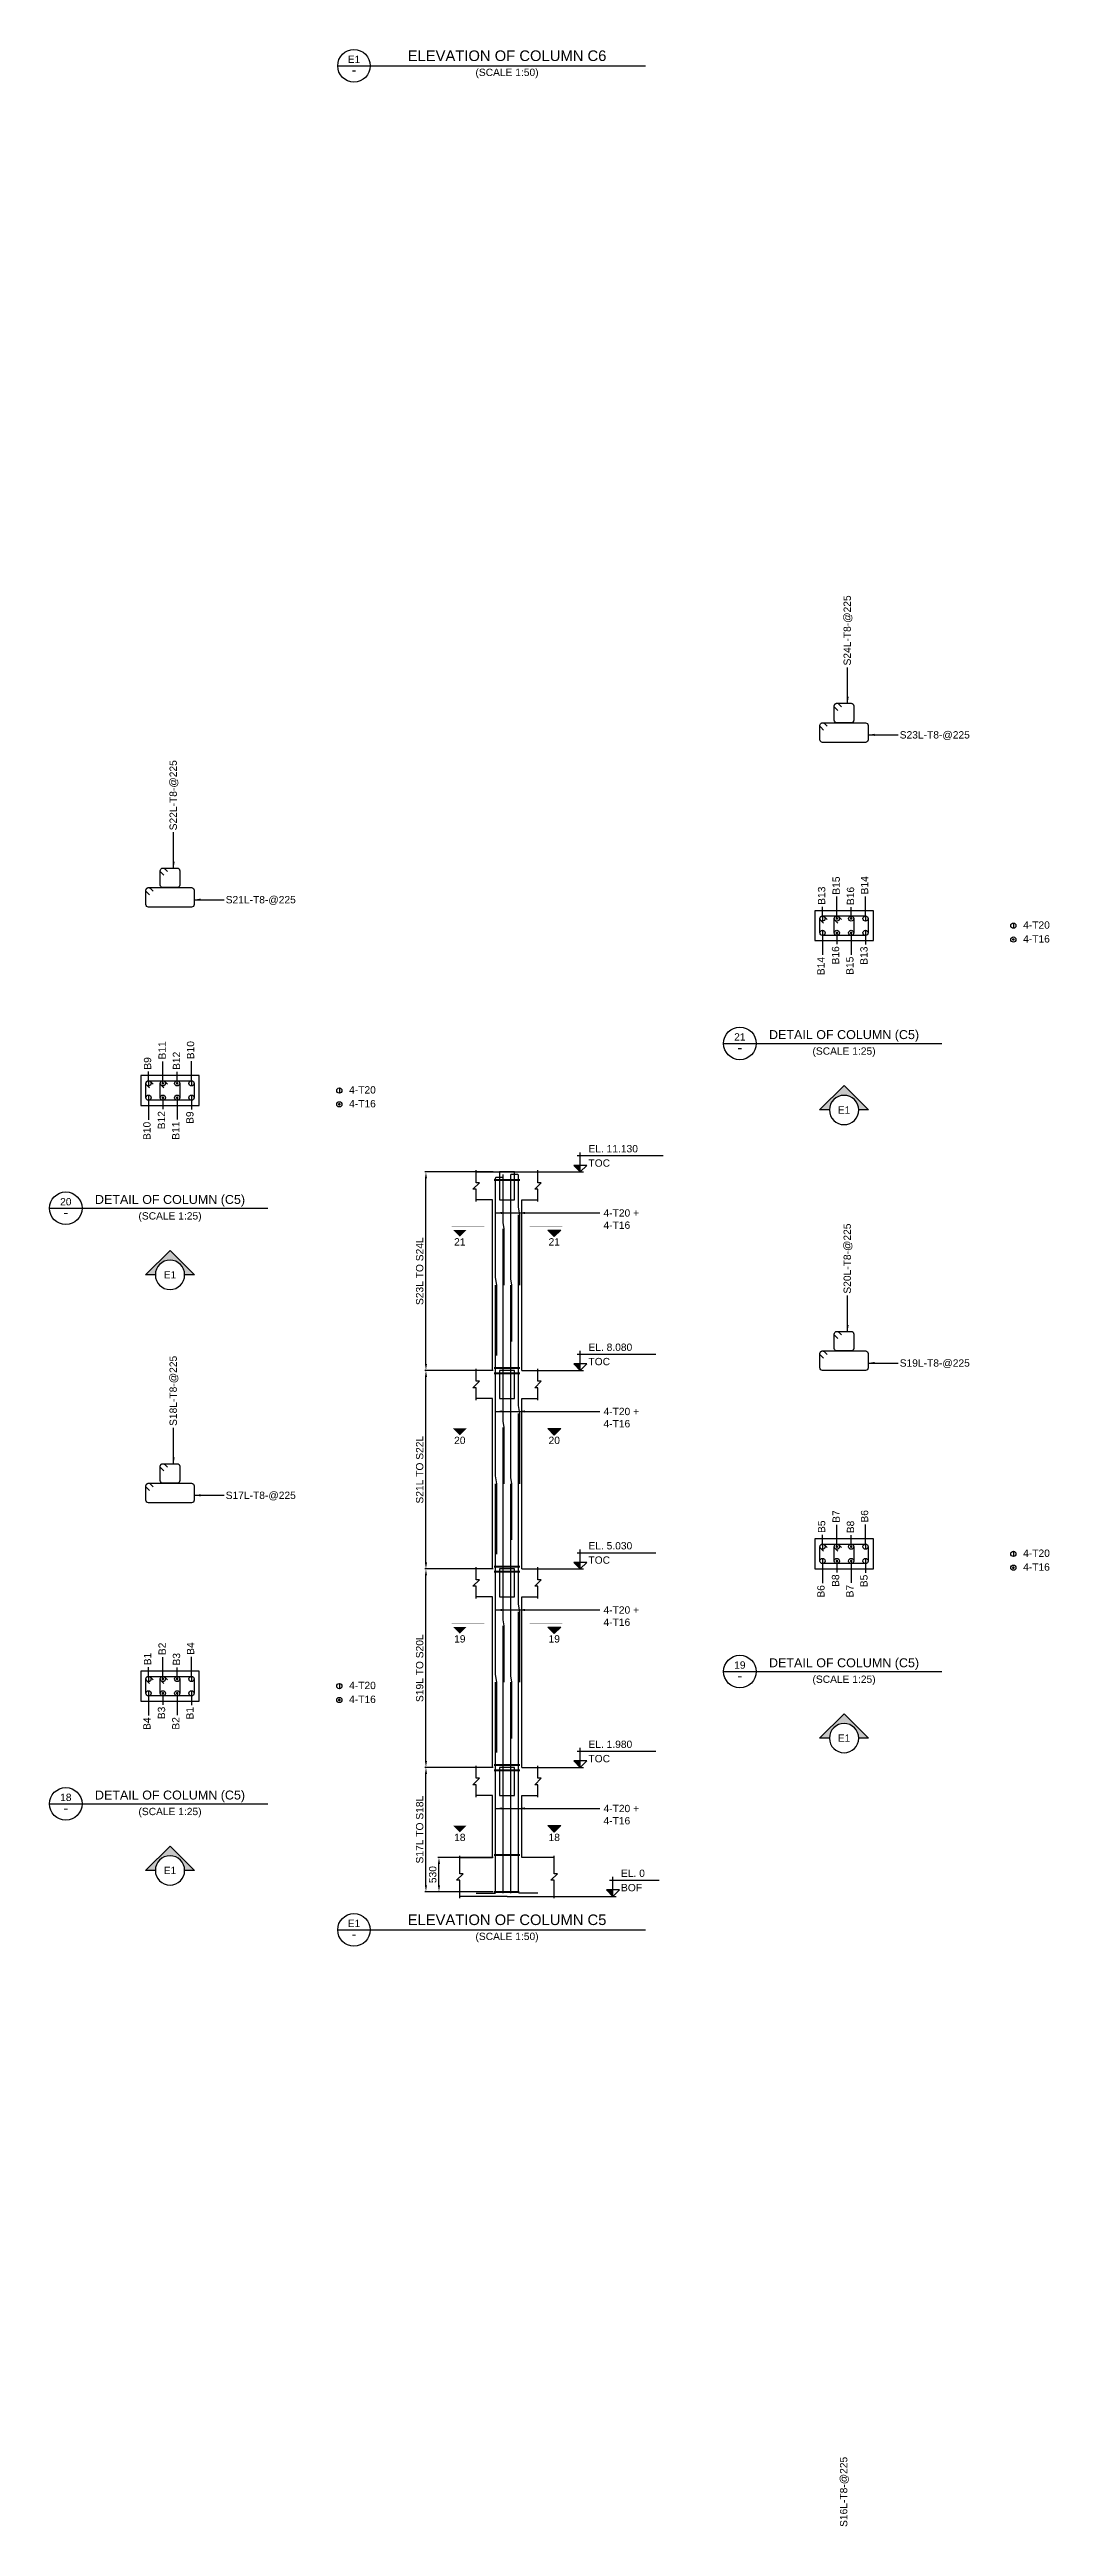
# Model space of a CAD drawing. Header units: inches. Extents: x -14050 to 64750, y -1525 to 593364.
# Drawn here: x -14050 to 16659, y 222290 to 298353 of the extents above; entities that cross this region are included whole.
import ezdxf
from ezdxf.enums import TextEntityAlignment as Align

# ---------------------------------------------------------------- set-up
doc = ezdxf.new("R2010")
doc.units = ezdxf.units.IN
doc.header["$MEASUREMENT"] = 0
doc.linetypes.add('SCHidden', pattern=[1000, 500, -500])
for name, color, linetype in [('colSectionMarkLayer', 5, 'Continuous'), ('Concrete Line', 2, 'Continuous'), ('Dim', 31, 'Continuous'), ('Hatch', 25, 'Continuous'), ('Labels', 4, 'Continuous'), ('Link', 225, 'Continuous'), ('Reinforcement', 130, 'Continuous'), ('Text', 31, 'Continuous'), ('Text_Scale', 31, 'Continuous')]:
    doc.layers.add(name, color=color, linetype=linetype)
doc.styles.add('SC-BBS1', font='SansSerif')
doc.styles.add('SC-COL2', font='sanss___.ttf')
doc.styles.get("Standard").update_dxf_attribs({"font": 'txt.shx'})
doc.dimstyles.new('ColumnSch', dxfattribs={"dimtxt": 225, "dimasz": 200, "dimexe": 38, "dimexo": 38, "dimgap": 80, "dimtad": 1, "dimtoh": 1, "dimdec": 0, "dimzin": 0, "dimdsep": 46, "dimtxsty": 'SC-BBS1', "dimcen": 0.09, "dimclrd": 8, "dimclre": 8, "dimclrt": 31, "dimadec": 0, "dimazin": 0, "dimtfac": 1, "dimtdec": 0, "dimtix": 1, "dimtofl": 0, "dimtmove": 0, "dimatfit": 3, "dimfxl": 1, "dimtolj": 1, "dimtzin": 0, "dimarcsym": 0})
doc.dimstyles.get("Standard").update_dxf_attribs({"dimtxt": 0.18, "dimasz": 200, "dimexe": 0.18, "dimexo": 0.0625, "dimgap": 0.09, "dimtad": 0, "dimtih": 1, "dimtoh": 1, "dimdec": 4, "dimzin": 0, "dimdsep": 46, "dimtxsty": 'Standard', "dimcen": 0.09, "dimadec": 0, "dimazin": 0, "dimtfac": 1, "dimtdec": 4, "dimtofl": 0, "dimtmove": 0, "dimatfit": 3, "dimfxl": 1, "dimtolj": 1, "dimtzin": 0, "dimarcsym": 0})

# ---------------------------------------------------------------- blocks, each defined once
blk = doc.blocks.new('*D53')
at = {"color": 8, "linetype": 'ByBlock', "lineweight": -2}
for p, q in [((-428, 245598), (-2528, 245598)), ((-2490, 241980), (-2490, 245398)), ((-428, 241780), (-2528, 241780))]:
    blk.add_line(p, q, dxfattribs=at)
at = {"color": 8}
for points in [[(-2490, 245598), (-2457, 245398), (-2523, 245398)], [(-2490, 241780), (-2523, 241980), (-2457, 241980)]]:
    blk.add_solid(points, dxfattribs=at)
at = {"layer": 'DEFPOINTS', "color": 31}
for p in [(-390, 245598), (-2490, 241780), (-390, 241780)]:
    blk.add_point(p, dxfattribs=at)
at = {"color": 31, "insert": (-2682, 243689), "char_height": 225, "attachment_point": 5, "rotation": 90, "style": 'SC-BBS1'}
blk.add_mtext('\\A1;S17L TO S18L', dxfattribs=at)
blk = doc.blocks.new('*D54')
at = {"color": 8, "linetype": 'ByBlock', "lineweight": -2}
for p, q in [((-428, 242836), (-2128, 242836)), ((-2090, 241980), (-2090, 242636)), ((-428, 241780), (-2128, 241780))]:
    blk.add_line(p, q, dxfattribs=at)
at = {"color": 8}
for points in [[(-2090, 242836), (-2057, 242636), (-2123, 242636)], [(-2090, 241780), (-2123, 241980), (-2057, 241980)]]:
    blk.add_solid(points, dxfattribs=at)
at = {"layer": 'DEFPOINTS', "color": 31}
for p in [(-390, 242836), (-2090, 241780), (-390, 241780)]:
    blk.add_point(p, dxfattribs=at)
at = {"color": 31, "insert": (-2282, 242308), "char_height": 225, "attachment_point": 5, "rotation": 90, "style": 'SC-BBS1'}
blk.add_mtext('\\A1;530', dxfattribs=at)
blk = doc.blocks.new('*D55')
at = {"color": 8, "linetype": 'ByBlock', "lineweight": -2}
for p, q in [((-428, 251694), (-2528, 251694)), ((-2490, 245798), (-2490, 251494)), ((-428, 245598), (-2528, 245598))]:
    blk.add_line(p, q, dxfattribs=at)
at = {"color": 8}
for points in [[(-2490, 251694), (-2457, 251494), (-2523, 251494)], [(-2490, 245598), (-2523, 245798), (-2457, 245798)]]:
    blk.add_solid(points, dxfattribs=at)
at = {"layer": 'DEFPOINTS', "color": 31}
for p in [(-390, 251694), (-2490, 245598), (-390, 245598)]:
    blk.add_point(p, dxfattribs=at)
at = {"color": 31, "insert": (-2682, 248646), "char_height": 225, "attachment_point": 5, "rotation": 90, "style": 'SC-BBS1'}
blk.add_mtext('\\A1;S19L TO S20L', dxfattribs=at)
blk = doc.blocks.new('*D56')
at = {"color": 8, "linetype": 'ByBlock', "lineweight": -2}
for p, q in [((-428, 257790), (-2528, 257790)), ((-2490, 251894), (-2490, 257590)), ((-428, 251694), (-2528, 251694))]:
    blk.add_line(p, q, dxfattribs=at)
at = {"color": 8}
for points in [[(-2490, 257790), (-2457, 257590), (-2523, 257590)], [(-2490, 251694), (-2523, 251894), (-2457, 251894)]]:
    blk.add_solid(points, dxfattribs=at)
at = {"layer": 'DEFPOINTS', "color": 31}
for p in [(-390, 257790), (-2490, 251694), (-390, 251694)]:
    blk.add_point(p, dxfattribs=at)
at = {"color": 31, "insert": (-2682, 254742), "char_height": 225, "attachment_point": 5, "rotation": 90, "style": 'SC-BBS1'}
blk.add_mtext('\\A1;S21L TO S22L', dxfattribs=at)
blk = doc.blocks.new('*D57')
at = {"color": 8, "linetype": 'ByBlock', "lineweight": -2}
for p, q in [((-428, 263886), (-2528, 263886)), ((-2490, 257990), (-2490, 263686)), ((-428, 257790), (-2528, 257790))]:
    blk.add_line(p, q, dxfattribs=at)
at = {"color": 8}
for points in [[(-2490, 263886), (-2457, 263686), (-2523, 263686)], [(-2490, 257790), (-2523, 257990), (-2457, 257990)]]:
    blk.add_solid(points, dxfattribs=at)
at = {"layer": 'DEFPOINTS', "color": 31}
for p in [(-390, 263886), (-2490, 257790), (-390, 257790)]:
    blk.add_point(p, dxfattribs=at)
at = {"color": 31, "insert": (-2682, 260838), "char_height": 225, "attachment_point": 5, "rotation": 90, "style": 'SC-BBS1'}
blk.add_mtext('\\A1;S23L TO S24L', dxfattribs=at)

msp = doc.modelspace()

# ---------------------------------------------------------------- hatches: boundary and pattern name
at = {"layer": 'Hatch'}
h = msp.add_hatch(color=256, dxfattribs=at)
edge = h.paths.add_edge_path(flags=16)
edge.add_line((9900, 265788), (9600, 265788))
edge.add_line((9600, 265788), (10350, 266538))
edge.add_line((10350, 266538), (11100, 265788))
edge.add_line((11100, 265788), (10800, 265788))
edge.add_arc((10350, 265788), 450, 0, 180)
for points in [[(2250, 263886), (2250, 264086), (2050, 264086)], [(-1650, 262101), (-1450, 261901), (-1250, 262101), (-1650, 262101)], [(1650, 262101), (1450, 261901), (1250, 262101), (1650, 262101)], [(2250, 257790), (2250, 257990), (2050, 257990)], [(-1650, 256005), (-1450, 255805), (-1250, 256005), (-1650, 256005)], [(1650, 256005), (1450, 255805), (1250, 256005), (1650, 256005)], [(2250, 251694), (2250, 251894), (2050, 251894)], [(-1650, 249909), (-1450, 249709), (-1250, 249909), (-1650, 249909)], [(1650, 249909), (1450, 249709), (1250, 249909), (1650, 249909)], [(2250, 245598), (2250, 245798), (2050, 245798)], [(-1650, 243813), (-1450, 243613), (-1250, 243813), (-1650, 243813)], [(1650, 243813), (1450, 243613), (1250, 243813), (1650, 243813)], [(3250, 241636), (3250, 241836), (3050, 241836)]]:
    msp.add_hatch(color=256, dxfattribs=at).paths.add_polyline_path(points, flags=0)
h = msp.add_hatch(color=256, dxfattribs=at)
edge = h.paths.add_edge_path(flags=16)
edge.add_line((-10800, 260726), (-11100, 260726))
edge.add_line((-11100, 260726), (-10350, 261476))
edge.add_line((-10350, 261476), (-9600, 260726))
edge.add_line((-9600, 260726), (-9900, 260726))
edge.add_arc((-10350, 260726), 450, 0, 180)
h = msp.add_hatch(color=256, dxfattribs=at)
edge = h.paths.add_edge_path(flags=16)
edge.add_line((9900, 246498), (9600, 246498))
edge.add_line((9600, 246498), (10350, 247248))
edge.add_line((10350, 247248), (11100, 246498))
edge.add_line((11100, 246498), (10800, 246498))
edge.add_arc((10350, 246498), 450, 0, 180)
h = msp.add_hatch(color=256, dxfattribs=at)
edge = h.paths.add_edge_path(flags=16)
edge.add_line((-10800, 242436), (-11100, 242436))
edge.add_line((-11100, 242436), (-10350, 243186))
edge.add_line((-10350, 243186), (-9600, 242436))
edge.add_line((-9600, 242436), (-9900, 242436))
edge.add_arc((-10350, 242436), 450, 0, 180)

# ---------------------------------------------------------------- linework, layer by layer
at = {"lineweight": 50}
for p, q in [((-390, 263646), (390, 263646)), ((-390, 257870), (390, 257870)), ((-390, 257710), (390, 257710)), ((-390, 251774), (390, 251774)), ((-390, 251614), (390, 251614)), ((-390, 245678), (390, 245678)), ((-390, 245518), (390, 245518)), ((-390, 242916), (390, 242916)), ((-390, 241780), (370, 241780))]:
    msp.add_line(p, q, dxfattribs=at)
at = {"layer": 'colSectionMarkLayer'}
for p, q in [((-5200, 297853), (4250, 297853)), ((6650, 267833), (13350, 267833)), ((2150, 264386), (4800, 264386)), ((2250, 263886), (2250, 264486)), ((450, 263886), (2350, 263886)), ((-14050, 262771), (-7350, 262771)), ((2150, 258290), (4575, 258290)), ((2250, 257790), (2250, 258390)), ((450, 257790), (2350, 257790)), ((2150, 252194), (4575, 252194)), ((2250, 251694), (2250, 252294)), ((450, 251694), (2350, 251694)), ((6650, 248543), (13350, 248543)), ((2150, 246098), (4575, 246098)), ((2250, 245598), (2250, 246198)), ((450, 245598), (2350, 245598)), ((-14050, 244481), (-7350, 244481)), ((3150, 242136), (4675, 242136)), ((3250, 241636), (3250, 242236)), ((1450, 241636), (3350, 241636)), ((-5200, 240611), (4250, 240611))]:
    msp.add_line(p, q, dxfattribs=at)
for points in [[(9900, 265788), (9600, 265788), (10350, 266538), (11100, 265788), (10800, 265788, 1), (9900, 265788, 1), (10800, 265788)], [(-10800, 260726), (-11100, 260726), (-10350, 261476), (-9600, 260726), (-9900, 260726, 1), (-10800, 260726, 1), (-9900, 260726)], [(9900, 246498), (9600, 246498), (10350, 247248), (11100, 246498), (10800, 246498, 1), (9900, 246498, 1), (10800, 246498)], [(-10800, 242436), (-11100, 242436), (-10350, 243186), (-9600, 242436), (-9900, 242436, 1), (-10800, 242436, 1), (-9900, 242436)]]:
    msp.add_lwpolyline(points, format="xyb", dxfattribs=at)
for points in [[(2250, 263886), (2450, 264086), (2050, 264086)], [(2250, 257790), (2450, 257990), (2050, 257990)], [(2250, 251694), (2450, 251894), (2050, 251894)], [(2250, 245598), (2450, 245798), (2050, 245798)], [(3250, 241636), (3450, 241836), (3050, 241836)]]:
    msp.add_lwpolyline(points, close=True, dxfattribs=at)
at = {"layer": 'colSectionMarkLayer', "const_width": 5}
for points in [[(-700, 262201), (-1700, 262201)], [(-1650, 262101), (-1450, 261901), (-1250, 262101), (-1650, 262101)], [(700, 262201), (1700, 262201)], [(-700, 256105), (-1700, 256105)], [(-1650, 256005), (-1450, 255805), (-1250, 256005), (-1650, 256005)], [(700, 256105), (1700, 256105)], [(-700, 250009), (-1700, 250009)], [(-1650, 249909), (-1450, 249709), (-1250, 249909), (-1650, 249909)], [(700, 250009), (1700, 250009)], [(-700, 243913), (-1700, 243913)], [(-1650, 243813), (-1450, 243613), (-1250, 243813), (-1650, 243813)], [(700, 243913), (1700, 243913)]]:
    msp.add_lwpolyline(points, dxfattribs=at)
at = {"layer": 'colSectionMarkLayer'}
for points in [[(1650, 262101), (1450, 261901), (1250, 262101), (1650, 262101)], [(1650, 256005), (1450, 255805), (1250, 256005), (1650, 256005)], [(1650, 249909), (1450, 249709), (1250, 249909), (1650, 249909)], [(1650, 243813), (1450, 243613), (1250, 243813), (1650, 243813)]]:
    msp.add_lwpolyline(points, dxfattribs=at)
for centre in [(-4700, 297853), (7150, 267833), (-13550, 262771), (7150, 248543), (-13550, 244481), (-4700, 240611)]:
    msp.add_circle(centre, 500, dxfattribs=at)
at = {"layer": 'Concrete Line'}
for p, q in [((-950, 263886), (950, 263886)), ((-450, 263026), (-950, 263026)), ((-450, 257790), (-450, 263026)), ((450, 257790), (450, 263026)), ((450, 263026), (950, 263026)), ((-450, 257790), (-950, 257790)), ((-450, 257790), (-450, 257790)), ((-450, 257790), (-450, 257790)), ((450, 257790), (450, 257790)), ((450, 257790), (450, 257790)), ((450, 257790), (950, 257790)), ((-450, 256930), (-950, 256930)), ((-450, 251694), (-450, 256930)), ((450, 251694), (450, 256930)), ((450, 256930), (950, 256930)), ((-450, 251694), (-950, 251694)), ((-450, 251694), (-450, 251694)), ((-450, 251694), (-450, 251694)), ((450, 251694), (450, 251694)), ((450, 251694), (450, 251694)), ((450, 251694), (950, 251694)), ((-450, 250834), (-950, 250834)), ((-450, 245598), (-450, 250834)), ((450, 245598), (450, 250834)), ((450, 250834), (950, 250834)), ((-450, 245598), (-950, 245598)), ((-450, 245598), (-450, 245598)), ((-450, 245598), (-450, 245598)), ((450, 245598), (450, 245598)), ((450, 245598), (450, 245598)), ((450, 245598), (950, 245598)), ((-450, 244738), (-950, 244738)), ((-450, 242836), (-450, 244738)), ((450, 242836), (450, 244738)), ((450, 244738), (950, 244738)), ((-1450, 242836), (-450, 242836)), ((1450, 242836), (450, 242836)), ((1450, 242836), (450, 242836)), ((0, 241636), (-1450, 241636)), ((0, 241636), (1450, 241636))]:
    msp.add_line(p, q, dxfattribs=at)
for points in [[(9450, 270988), (11250, 270988), (11250, 270988), (11250, 271908), (11250, 271908), (9450, 271908), (9450, 271908), (9450, 270988)], [(-11250, 265926), (-9450, 265926), (-9450, 265926), (-9450, 266846), (-9450, 266846), (-11250, 266846), (-11250, 266846), (-11250, 265926)], [(-230, 263886), (-230, 263026), (230, 263026), (230, 263886)], [(-230, 257790), (-230, 256930), (230, 256930), (230, 257790)], [(9450, 251698), (11250, 251698), (11250, 251698), (11250, 252618), (11250, 252618), (9450, 252618), (9450, 252618), (9450, 251698)], [(-230, 251694), (-230, 250834), (230, 250834), (230, 251694)], [(-11250, 247636), (-9450, 247636), (-9450, 247636), (-9450, 248556), (-9450, 248556), (-11250, 248556), (-11250, 248556), (-11250, 247636)], [(-230, 245598), (-230, 244738), (230, 244738), (230, 245598)]]:
    msp.add_lwpolyline(points, close=True, dxfattribs=at)
for points in [[(-950, 262976), (-950, 263356), (-1050, 263356), (-850, 263556), (-950, 263556), (-950, 263936)], [(950, 262976), (950, 263356), (850, 263356), (1050, 263556), (950, 263556), (950, 263936)], [(-950, 256880), (-950, 257260), (-1050, 257260), (-850, 257460), (-950, 257460), (-950, 257840)], [(950, 256880), (950, 257260), (850, 257260), (1050, 257460), (950, 257460), (950, 257840)], [(-950, 250784), (-950, 251164), (-1050, 251164), (-850, 251364), (-950, 251364), (-950, 251744)], [(950, 250784), (950, 251164), (850, 251164), (1050, 251364), (950, 251364), (950, 251744)], [(-950, 244688), (-950, 245068), (-1050, 245068), (-850, 245268), (-950, 245268), (-950, 245648)], [(950, 244688), (950, 245068), (850, 245068), (1050, 245268), (950, 245268), (950, 245648)], [(-1450, 241586), (-1450, 242136), (-1550, 242136), (-1350, 242336), (-1450, 242336), (-1450, 242886)], [(1450, 241586), (1450, 242136), (1350, 242136), (1550, 242336), (1450, 242336), (1450, 242886)]]:
    msp.add_lwpolyline(points, dxfattribs=at)
at = {"layer": 'Concrete Line', "linetype": 'SCHidden', "ltscale": 0.3}
for points in [[(-230, 263886), (-230, 263026), (230, 263026), (230, 263886)], [(-230, 257790), (-230, 256930), (230, 256930), (230, 257790)], [(-230, 251694), (-230, 250834), (230, 250834), (230, 251694)], [(-230, 245598), (-230, 244738), (230, 244738), (230, 245598)]]:
    msp.add_lwpolyline(points, close=True, dxfattribs=at)
at = {"layer": 'Dim', "color": 8}
for p, q in [((10130, 271700), (10130, 272340)), ((11010, 271708), (11010, 272348)), ((9690, 271708), (9690, 272028)), ((10570, 271700), (10570, 272020)), ((9690, 271188), (9690, 270548)), ((10130, 271196), (10130, 270876)), ((10570, 271196), (10570, 270556)), ((11010, 271188), (11010, 270868)), ((-10570, 266638), (-10570, 267278)), ((-9690, 266646), (-9690, 267286)), ((-11010, 266646), (-11010, 266966)), ((-10130, 266638), (-10130, 266958)), ((-11010, 266126), (-11010, 265486)), ((-10570, 266134), (-10570, 265814)), ((-10130, 266134), (-10130, 265494)), ((-9690, 266126), (-9690, 265806)), ((9690, 252418), (9690, 252738)), ((10130, 252410), (10130, 253050)), ((10570, 252410), (10570, 252730)), ((11010, 252418), (11010, 253058)), ((9690, 251898), (9690, 251258)), ((10130, 251906), (10130, 251586)), ((10570, 251906), (10570, 251266)), ((11010, 251898), (11010, 251578)), ((-10570, 248348), (-10570, 248988)), ((-9690, 248356), (-9690, 248996)), ((-11010, 248356), (-11010, 248676)), ((-10130, 248348), (-10130, 248668)), ((-11010, 247836), (-11010, 247196)), ((-10570, 247844), (-10570, 247524)), ((-10130, 247844), (-10130, 247204)), ((-9690, 247836), (-9690, 247516))]:
    msp.add_line(p, q, dxfattribs=at)
at = {"layer": 'Link'}
for points in [[(9718.3, 277456.6), (9633.4, 277541.4, -0.668178), (9690, 277678), (11010, 277678, -0.4142136), (11090, 277598), (11090, 277158, -0.4142136), (11010, 277078), (9690, 277078, -0.4142136), (9610, 277158), (9610, 277598, -0.6681793), (9746.6, 277654.6), (9831.4, 277569.7)], [(10158.3, 278056.6), (10073.4, 278141.4, -0.668178), (10130, 278278), (10570, 278278, -0.4142136), (10650, 278198), (10650, 277758, -0.4142136), (10570, 277678), (10130, 277678, -0.4142136), (10050, 277758), (10050, 278198, -0.6681793), (10186.6, 278254.6), (10271.4, 278169.7)], [(-10541.7, 272994.6), (-10626.6, 273079.4, -0.668178), (-10570, 273216), (-10130, 273216, -0.4142136), (-10050, 273136), (-10050, 272696, -0.4142136), (-10130, 272616), (-10570, 272616, -0.4142136), (-10650, 272696), (-10650, 273136, -0.6681793), (-10513.4, 273192.6), (-10428.6, 273107.7)], [(-10981.7, 272394.6), (-11066.6, 272479.4, -0.668178), (-11010, 272616), (-9690, 272616, -0.4142136), (-9610, 272536), (-9610, 272096, -0.4142136), (-9690, 272016), (-11010, 272016, -0.4142136), (-11090, 272096), (-11090, 272536, -0.6681793), (-10953.4, 272592.6), (-10868.6, 272507.7)], [(9718.3, 271526.6), (9633.4, 271611.4, -0.668178), (9690, 271748), (11010, 271748, -0.4142136), (11090, 271668), (11090, 271228, -0.4142136), (11010, 271148), (9690, 271148, -0.4142136), (9610, 271228), (9610, 271668, -0.6681793), (9746.6, 271724.6), (9831.4, 271639.7)], [(10158.3, 271526.6), (10073.4, 271611.4, -0.668178), (10130, 271748), (10570, 271748, -0.4142136), (10650, 271668), (10650, 271228, -0.4142136), (10570, 271148), (10130, 271148, -0.4142136), (10050, 271228), (10050, 271668, -0.6681793), (10186.6, 271724.6), (10271.4, 271639.7)], [(-10981.7, 266464.6), (-11066.6, 266549.4, -0.668178), (-11010, 266686), (-9690, 266686, -0.4142136), (-9610, 266606), (-9610, 266166, -0.4142136), (-9690, 266086), (-11010, 266086, -0.4142136), (-11090, 266166), (-11090, 266606, -0.6681793), (-10953.4, 266662.6), (-10868.6, 266577.7)], [(-10541.7, 266464.6), (-10626.6, 266549.4, -0.668178), (-10570, 266686), (-10130, 266686, -0.4142136), (-10050, 266606), (-10050, 266166, -0.4142136), (-10130, 266086), (-10570, 266086, -0.4142136), (-10650, 266166), (-10650, 266606, -0.6681793), (-10513.4, 266662.6), (-10428.6, 266577.7)], [(10158.3, 258766.6), (10073.4, 258851.4, -0.668178), (10130, 258988), (10570, 258988, -0.4142136), (10650, 258908), (10650, 258468, -0.4142136), (10570, 258388), (10130, 258388, -0.4142136), (10050, 258468), (10050, 258908, -0.6681793), (10186.6, 258964.6), (10271.4, 258879.7)], [(9718.3, 258166.6), (9633.4, 258251.4, -0.668178), (9690, 258388), (11010, 258388, -0.4142136), (11090, 258308), (11090, 257868, -0.4142136), (11010, 257788), (9690, 257788, -0.4142136), (9610, 257868), (9610, 258308, -0.6681793), (9746.6, 258364.6), (9831.4, 258279.7)], [(-10541.7, 254704.6), (-10626.6, 254789.4, -0.668178), (-10570, 254926), (-10130, 254926, -0.4142136), (-10050, 254846), (-10050, 254406, -0.4142136), (-10130, 254326), (-10570, 254326, -0.4142136), (-10650, 254406), (-10650, 254846, -0.6681793), (-10513.4, 254902.6), (-10428.6, 254817.7)], [(-10981.7, 254104.6), (-11066.6, 254189.4, -0.668178), (-11010, 254326), (-9690, 254326, -0.4142136), (-9610, 254246), (-9610, 253806, -0.4142136), (-9690, 253726), (-11010, 253726, -0.4142136), (-11090, 253806), (-11090, 254246, -0.6681793), (-10953.4, 254302.6), (-10868.6, 254217.7)], [(9718.3, 252236.6), (9633.4, 252321.4, -0.668178), (9690, 252458), (11010, 252458, -0.4142136), (11090, 252378), (11090, 251938, -0.4142136), (11010, 251858), (9690, 251858, -0.4142136), (9610, 251938), (9610, 252378, -0.6681793), (9746.6, 252434.6), (9831.4, 252349.7)], [(10158.3, 252236.6), (10073.4, 252321.4, -0.668178), (10130, 252458), (10570, 252458, -0.4142136), (10650, 252378), (10650, 251938, -0.4142136), (10570, 251858), (10130, 251858, -0.4142136), (10050, 251938), (10050, 252378, -0.6681793), (10186.6, 252434.6), (10271.4, 252349.7)], [(-10981.7, 248174.6), (-11066.6, 248259.4, -0.668178), (-11010, 248396), (-9690, 248396, -0.4142136), (-9610, 248316), (-9610, 247876, -0.4142136), (-9690, 247796), (-11010, 247796, -0.4142136), (-11090, 247876), (-11090, 248316, -0.6681793), (-10953.4, 248372.6), (-10868.6, 248287.7)], [(-10541.7, 248174.6), (-10626.6, 248259.4, -0.668178), (-10570, 248396), (-10130, 248396, -0.4142136), (-10050, 248316), (-10050, 247876, -0.4142136), (-10130, 247796), (-10570, 247796, -0.4142136), (-10650, 247876), (-10650, 248316, -0.6681793), (-10513.4, 248372.6), (-10428.6, 248287.7)]]:
    msp.add_lwpolyline(points, format="xyb", dxfattribs=at)
at = {"layer": 'Reinforcement', "color": 130}
for points in [[(9690, 271748), (9690, 271588)], [(11010, 271748), (11010, 271588)], [(9690, 271308), (9690, 271148)], [(11010, 271308), (11010, 271148)], [(15550, 271528), (15550, 271368)], [(-11010, 266686), (-11010, 266526)], [(-11010, 266246), (-11010, 266086)], [(-9690, 266686), (-9690, 266526)], [(-9690, 266246), (-9690, 266086)], [(-5150, 266466), (-5150, 266306)], [(9690, 252458), (9690, 252298)], [(9690, 252018), (9690, 251858)], [(11010, 252458), (11010, 252298)], [(11010, 252018), (11010, 251858)], [(15550, 252238), (15550, 252078)], [(-11010, 248396), (-11010, 248236)], [(-9690, 248396), (-9690, 248236)], [(-5150, 248176), (-5150, 248016)], [(-11010, 247956), (-11010, 247796)], [(-9690, 247956), (-9690, 247796)]]:
    msp.add_lwpolyline(points, dxfattribs=at)
at = {"layer": 'Reinforcement', "color": 130, "const_width": 40}
for points in [[(10110, 271668, 1), (10150, 271668, 1)], [(10550, 271668, 1), (10590, 271668, 1)], [(10110, 271228, 1), (10150, 271228, 1)], [(10550, 271228, 1), (10590, 271228, 1)], [(15530, 271023, 1), (15570, 271023, 1)], [(-10590, 266606, 1), (-10550, 266606, 1)], [(-10150, 266606, 1), (-10110, 266606, 1)], [(-10590, 266166, 1), (-10550, 266166, 1)], [(-10150, 266166, 1), (-10110, 266166, 1)], [(-5170, 265961, 1), (-5130, 265961, 1)], [(10110, 252378, 1), (10150, 252378, 1)], [(10110, 251938, 1), (10150, 251938, 1)], [(10550, 252378, 1), (10590, 252378, 1)], [(10550, 251938, 1), (10590, 251938, 1)], [(15530, 251733, 1), (15570, 251733, 1)], [(-10590, 248316, 1), (-10550, 248316, 1)], [(-10150, 248316, 1), (-10110, 248316, 1)], [(-10590, 247876, 1), (-10550, 247876, 1)], [(-10150, 247876, 1), (-10110, 247876, 1)], [(-5170, 247671, 1), (-5130, 247671, 1)]]:
    msp.add_lwpolyline(points, format="xyb", close=True, dxfattribs=at)
at = {"layer": 'Reinforcement'}
for points in [[(-310, 258248), (-310, 260408), (-350, 260648), (-350, 263696, -0.4142136), (-320, 263726), (-120, 263726)], [(390, 260408), (390, 262568), (350, 262808), (350, 263776, 0.4142136), (320, 263806), (120, 263806)], [(950, 241736), (380, 241736, -0.4142136), (350, 241766), (350, 250376)], [(-950, 241736), (-380, 241736, 0.4142136), (-350, 241766), (-350, 248216)]]:
    msp.add_lwpolyline(points, format="xyb", dxfattribs=at)
for points in [[(-84.7, 260408), (-84.7, 262136), (-116.7, 262328), (-116.7, 263806), (-116.7, 263806), (-116.7, 263806)], [(148.7, 258680), (148.7, 260408), (116.7, 260600), (116.7, 263806), (116.7, 263806), (116.7, 263806)], [(390, 254312), (390, 256472), (350, 256712), (350, 262568)], [(-84.7, 254312), (-84.7, 256040), (-116.7, 256232), (-116.7, 262136)], [(-310, 252152), (-310, 254312), (-350, 254552), (-350, 260408)], [(148.7, 252584), (148.7, 254312), (116.7, 254504), (116.7, 260408)], [(390, 248216), (390, 250376), (350, 250616), (350, 256472)], [(-84.7, 248216), (-84.7, 249944), (-116.7, 250136), (-116.7, 256040)], [(-310, 246056), (-310, 248216), (-350, 248456), (-350, 254312)], [(148.7, 246488), (148.7, 248216), (116.7, 248408), (116.7, 254312)], [(-116.7, 241736), (-116.7, 241736), (-116.7, 241736), (-116.7, 249944)], [(116.7, 241736), (116.7, 241736), (116.7, 241736), (116.7, 248216)]]:
    msp.add_lwpolyline(points, dxfattribs=at)
at = {"layer": 'Reinforcement', "color": 130}
for centre in [(9690, 271668), (10130, 271668), (10570, 271668), (11010, 271668), (9690, 271228), (10130, 271228), (10570, 271228), (11010, 271228), (15550, 271448), (15550, 271023), (-11010, 266606), (-11010, 266166), (-10570, 266606), (-10570, 266166), (-10130, 266606), (-10130, 266166), (-9690, 266606), (-9690, 266166), (-5150, 266386), (-5150, 265961), (9690, 252378), (9690, 251938), (10130, 252378), (10130, 251938), (10570, 252378), (10570, 251938), (11010, 252378), (11010, 251938), (15550, 252158), (15550, 251733), (-11010, 248316), (-10570, 248316), (-10130, 248316), (-9690, 248316), (-5150, 248096), (-11010, 247876), (-10570, 247876), (-10130, 247876), (-9690, 247876), (-5150, 247671)]:
    msp.add_circle(centre, 80, dxfattribs=at)

# ---------------------------------------------------------------- texts
at = {"layer": 'colSectionMarkLayer', "style": 'SC-BBS1'}
for s, p in [('21', (-1450, 261851)), ('21', (1450, 261851)), ('20', (-1450, 255755)), ('20', (1450, 255755)), ('19', (-1450, 249659)), ('19', (1450, 249659)), ('18', (-1450, 243563)), ('18', (1450, 243563))]:
    msp.add_text(s, height=225, dxfattribs=at).set_placement(p, align=Align.TOP_CENTER)
at = {"layer": 'Dim', "style": 'SC-COL2'}
for s, p in [('B13', (9660, 272088)), ('B15', (10108, 272400)), ('B16', (10548, 272080)), ('B14', (10980, 272408)), ('B11', (-10592, 267338)), ('B10', (-9720, 267346)), ('B9', (-11040, 267026)), ('B12', (-10152, 267018)), ('B7', (10108, 253110)), ('B6', (10980, 253118)), ('B5', (9660, 252798)), ('B8', (10548, 252790)), ('B1', (-11040, 248736)), ('B2', (-10592, 249048)), ('B3', (-10152, 248728)), ('B4', (-9720, 249056))]:
    msp.add_text(s, height=225, rotation=90, dxfattribs=at).set_placement(p, align=Align.MIDDLE_LEFT)
for s, p in [('B16', (10088, 270816)), ('B13', (10960, 270808)), ('B14', (9640, 270488)), ('B15', (10528, 270496)), ('B12', (-10612, 265754)), ('B9', (-9740, 265746)), ('B10', (-11060, 265426)), ('B11', (-10172, 265434)), ('B6', (9640, 251198)), ('B8', (10088, 251526)), ('B7', (10528, 251206)), ('B5', (10960, 251518)), ('B3', (-10612, 247464)), ('B1', (-9740, 247456)), ('B4', (-11060, 247136)), ('B2', (-10172, 247144))]:
    msp.add_text(s, height=225, rotation=90, dxfattribs=at).set_placement(p, align=Align.MIDDLE_RIGHT)
at = {"layer": 'Labels', "style": 'SC-BBS1'}
for s, height, p in [('ELEVATION OF COLUMN C6', 325, (0, 297903)), ('E1', 225, (-4700, 297873)), ('21', 225, (7150, 267853)), ('DETAIL OF COLUMN (C5)', 275, (10350, 267883)), ('DETAIL OF COLUMN (C5)', 275, (-10350, 262821)), ('20', 225, (-13550, 262791)), ('19', 225, (7150, 248563)), ('DETAIL OF COLUMN (C5)', 275, (10350, 248593)), ('18', 225, (-13550, 244501)), ('DETAIL OF COLUMN (C5)', 275, (-10350, 244531)), ('E1', 225, (-4700, 240631)), ('ELEVATION OF COLUMN C5', 325, (0, 240661))]:
    msp.add_text(s, height=height, dxfattribs=at).set_placement(p, align=Align.BOTTOM_CENTER)
for s, height, p in [('-', 325, (-4700, 297728)), ('-', 325, (7150, 267708)), ('E1', 225, (10350, 265788)), ('-', 325, (-13550, 262646)), ('E1', 225, (-10350, 260726)), ('-', 325, (7150, 248418)), ('E1', 225, (10350, 246498)), ('-', 325, (-13550, 244356)), ('E1', 225, (-10350, 242436)), ('-', 325, (-4700, 240486))]:
    msp.add_text(s, height=height, dxfattribs=at).set_placement(p, align=Align.MIDDLE_CENTER)
at = {"layer": 'Text', "style": 'SC-BBS1'}
for s, p in [('S24L-T8-@225', (10560, 279438)), ('S22L-T8-@225', (-10140, 274376)), ('S20L-T8-@225', (10560, 260148)), ('S18L-T8-@225', (-10140, 256086)), ('S16L-T8-@225', (10450, 222276))]:
    msp.add_text(s, height=225, rotation=90, dxfattribs=at).set_placement(p)
for s, p in [('S23L-T8-@225', (12060, 277308)), ('S21L-T8-@225', (-8640, 272246)), ('4-T20', (15850, 271468)), ('4-T16', (15850, 271043)), ('4-T20', (-4850, 266406)), ('4-T16', (-4850, 265981)), ('S19L-T8-@225', (12060, 258018)), ('S17L-T8-@225', (-8640, 253956)), ('4-T20', (15850, 252178)), ('4-T16', (15850, 251753)), ('4-T20', (-4850, 248116)), ('4-T16', (-4850, 247691))]:
    msp.add_text(s, height=225, dxfattribs=at).set_placement(p, align=Align.MIDDLE_LEFT)
for p in [(10350, 267418), (-10350, 262356), (10350, 248128), (-10350, 244066)]:
    msp.add_text('(SCALE 1:25)', height=225, dxfattribs=at).set_placement(p, align=Align.BOTTOM_CENTER)
for s, p in [('EL. 11.130', (2500, 264486)), ('TOC', (2500, 264046)), ('EL. 8.080', (2500, 258390)), ('TOC', (2500, 257950)), ('TOC', (2500, 251854)), ('EL. 5.030', (2500, 252294)), ('TOC', (2500, 245758)), ('EL. 1.980', (2500, 246198)), ('EL. 0', (3500, 242236)), ('BOF', (3500, 241796))]:
    msp.add_text(s, height=225, dxfattribs=at).set_placement(p)
at = {"layer": 'Text', "char_height": 225, "attachment_point": 1, "style": 'SC-BBS1'}
for insert in [(2962.5, 262738.5), (2962.5, 256642.5), (2962.5, 250546.5), (2962.5, 244450.5)]:
    msp.add_mtext('4-T20 + \\P4-T16', dxfattribs=dict(at, insert=insert))
at = {"layer": 'Text_Scale', "style": 'SC-BBS1'}
for p in [(0, 297473), (0, 240231)]:
    msp.add_text('(SCALE 1:50)', height=225, dxfattribs=at).set_placement(p, align=Align.BOTTOM_CENTER)

# ---------------------------------------------------------------- dimensions: what is measured, and where the dimension line sits
at = {"layer": 'Dim', "lineweight": 50}
for p1, p2, distance, text, picture, middle in [((-390, 257790), (-390, 263886), 2100, 'S23L TO S24L', '*D57', (-2490, 260838)), ((-390, 251694), (-390, 257790), 2100, 'S21L TO S22L', '*D56', (-2490, 254742)), ((-390, 245598), (-390, 251694), 2100, 'S19L TO S20L', '*D55', (-2490, 248646)), ((-390, 241780), (-390, 245598), 2100, 'S17L TO S18L', '*D53', (-2490, 243689)), ((-390, 241780), (-390, 242836), 1700, '530', '*D54', (-2090, 242308))]:
    dim = msp.add_aligned_dim(p1=p1, p2=p2, distance=distance, text=text, dimstyle='ColumnSch', dxfattribs=at)
    dim.commit()
    dim.dimension.update_dxf_attribs({"geometry": picture, "text_midpoint": middle})

# ---------------------------------------------------------------- leaders
at = {"layer": 'Dim', "color": 8}
for points in [[(10460, 278278), (10460, 279378)], [(11090, 277308), (12010, 277308)], [(-10240, 273216), (-10240, 274316)], [(-9610, 272246), (-8690, 272246)], [(-350, 262626), (2850, 262626)], [(350, 262626), (2850, 262626)], [(10460, 258988), (10460, 260088)], [(11090, 258018), (12010, 258018)], [(-350, 256530), (2850, 256530)], [(350, 256530), (2850, 256530)], [(-10240, 254926), (-10240, 256026)], [(-9610, 253956), (-8690, 253956)], [(-350, 250434), (2850, 250434)], [(350, 250434), (2850, 250434)], [(-350, 244338), (2850, 244338)], [(350, 244338), (2850, 244338)]]:
    msp.add_leader(points, dimstyle='Standard', dxfattribs=at)

doc.saveas('drawing.dxf')
